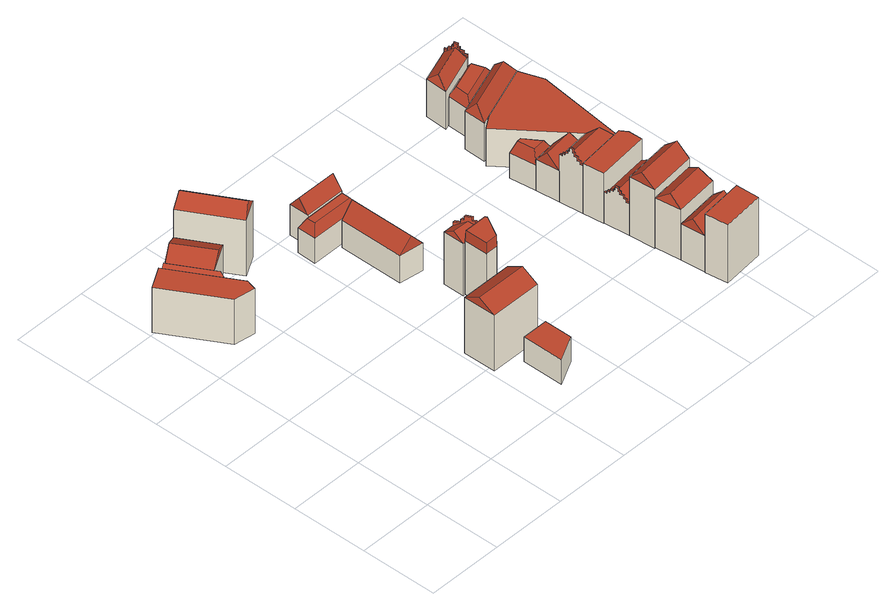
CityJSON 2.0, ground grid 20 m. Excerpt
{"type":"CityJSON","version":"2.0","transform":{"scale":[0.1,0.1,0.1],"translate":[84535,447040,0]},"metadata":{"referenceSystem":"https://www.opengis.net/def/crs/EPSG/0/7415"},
"CityObjects":{
"building1":{"type":"Building","geometry":[{"type":"Solid","lod":"2","boundaries":[[[[0,1,2,3,4]],[[5,6,7,8,9]],[[2,1,9,8]],[[4,3,7,6]],[[1,0,5,9]],[[3,2,8,7]],[[0,4,6,5]]]],"semantics":{"surfaces":[{"type":"GroundSurface"},{"type":"RoofSurface"},{"type":"WallSurface"}],"values":[[0,1,2,2,2,2,2]]}}]},
"building2":{"type":"Building","geometry":[{"type":"Solid","lod":"2","boundaries":[[[[10,11,12,13]],[[13,12,14,15]],[[11,10,16,17]],[[12,11,17,14]],[[10,13,15,16]],[[16,15,18,19]],[[15,14,18]],[[14,17,19,18]],[[17,16,19]]]],"semantics":{"surfaces":[{"type":"GroundSurface"},{"type":"WallSurface"},{"type":"RoofSurface"}],"values":[[0,1,1,1,1,2,2,2,2]]}}]},
"building3":{"type":"Building","geometry":[{"type":"Solid","lod":"2","boundaries":[[[[20,21,22,23]],[[22,21,24,25]],[[20,23,26,27]],[[23,22,25,26]],[[21,20,27,24]],[[27,26,28,29]],[[26,25,28]],[[25,24,29,28]],[[24,27,29]]]],"semantics":{"surfaces":[{"type":"GroundSurface"},{"type":"WallSurface"},{"type":"RoofSurface"}],"values":[[0,1,1,1,1,2,2,2,2]]}}]},
"building4":{"type":"Building","geometry":[{"type":"Solid","lod":"2","boundaries":[[[[30,31,32,33]],[[33,32,34,35]],[[31,30,36,37]],[[32,31,37,34]],[[30,33,35,36]],[[36,35,38,39]],[[35,34,38]],[[34,37,39,38]],[[37,36,39]]]],"semantics":{"surfaces":[{"type":"GroundSurface"},{"type":"WallSurface"},{"type":"RoofSurface"}],"values":[[0,1,1,1,1,2,2,2,2]]}}]},
"building5":{"type":"Building","geometry":[{"type":"Solid","lod":"2","boundaries":[[[[40,41,42,43]],[[44,45,46,47]],[[42,41,47,46]],[[40,43,45,44]],[[43,42,46,45]],[[41,40,44,47]]]],"semantics":{"surfaces":[{"type":"GroundSurface"},{"type":"RoofSurface"},{"type":"WallSurface"}],"values":[[0,1,2,2,2,2]]}}]},
"building6":{"type":"Building","geometry":[{"type":"Solid","lod":"2","boundaries":[[[[48,49,50,51]],[[50,49,52,53]],[[48,51,54,55]],[[51,50,53,54]],[[49,48,55,52]],[[55,54,56,57]],[[54,53,56]],[[53,52,57,56]],[[52,55,57]]]],"semantics":{"surfaces":[{"type":"GroundSurface"},{"type":"WallSurface"},{"type":"RoofSurface"}],"values":[[0,1,1,1,1,2,2,2,2]]}}]},
"building7":{"type":"Building","geometry":[{"type":"Solid","lod":"2","boundaries":[[[[58,59,60,61,62]],[[60,59,63,64]],[[62,61,65,66]],[[59,58,67,63]],[[61,60,64,65]],[[58,62,66,67]],[[63,67,68,69]],[[67,66,70,68]],[[66,65,71,70]],[[65,64,72,71]],[[64,63,69,72]],[[68,70,71,72,69]]]],"semantics":{"surfaces":[{"type":"GroundSurface"},{"type":"WallSurface"},{"type":"RoofSurface"}],"values":[[0,1,1,1,1,1,2,2,2,2,2,2]]}}]},
"building8":{"type":"Building","geometry":[{"type":"Solid","lod":"2","boundaries":[[[[73,74,75,76]],[[75,74,77,78]],[[73,76,79,80]],[[76,75,78,79]],[[74,73,80,77]],[[77,80,81,82]],[[80,79,83,81]],[[79,78,84,83]],[[78,77,82,84]],[[81,83,84,82]]]],"semantics":{"surfaces":[{"type":"GroundSurface"},{"type":"WallSurface"},{"type":"RoofSurface"}],"values":[[0,1,1,1,1,2,2,2,2,2]]}}]},
"building9":{"type":"Building","geometry":[{"type":"Solid","lod":"2","boundaries":[[[[85,86,87,88]],[[87,86,89,90]],[[85,88,91,92]],[[88,87,90,91]],[[86,85,92,89]],[[92,91,93]],[[91,90,94,93]],[[90,89,94]],[[89,92,93,94]]]],"semantics":{"surfaces":[{"type":"GroundSurface"},{"type":"WallSurface"},{"type":"RoofSurface"}],"values":[[0,1,1,1,1,2,2,2,2]]}}]},
"building10":{"type":"Building","geometry":[{"type":"Solid","lod":"2","boundaries":[[[[95,96,97,98]],[[97,96,99,100]],[[95,98,101,102]],[[96,95,102,99]],[[102,101,103,104]],[[100,99,104,103]],[[99,102,104]],[[103,101,105,106,107,108,109,110,111,112,113,114,100]],[[115,116,117,118,119,120,121,122,123,124,125,126,127,128]],[[110,109,121,120]],[[111,110,120,119]],[[97,100,115,128]],[[112,111,119,118]],[[98,97,128,127]],[[105,101,126,125]],[[101,98,127,126]],[[113,112,118,117]],[[106,105,125,124]],[[114,113,117,116]],[[107,106,124,123]],[[100,114,116,115]],[[108,107,123,122]],[[109,108,122,121]]]],"semantics":{"surfaces":[{"type":"GroundSurface"},{"type":"WallSurface"},{"type":"RoofSurface"}],"values":[[0,1,1,1,2,2,2,2,1,2,2,1,2,0,2,1,2,2,2,2,2,2,2]]}}]},
"building11":{"type":"Building","geometry":[{"type":"Solid","lod":"2","boundaries":[[[[129,130,131,132]],[[132,131,133,134]],[[130,129,135,136]],[[131,130,136,133]],[[129,132,134,135]],[[135,134,137,138]],[[134,133,137]],[[133,136,138,137]],[[136,135,138]]]],"semantics":{"surfaces":[{"type":"GroundSurface"},{"type":"WallSurface"},{"type":"RoofSurface"}],"values":[[0,1,1,1,1,2,2,2,2]]}}]},
"building12":{"type":"Building","geometry":[{"type":"Solid","lod":"2","boundaries":[[[[139,140,141,142]],[[143,144,145,146]],[[141,140,146,145]],[[139,142,144,143]],[[142,141,145,144]],[[140,139,143,146]]]],"semantics":{"surfaces":[{"type":"GroundSurface"},{"type":"RoofSurface"},{"type":"WallSurface"}],"values":[[0,1,2,2,2,2]]}}]},
"building13":{"type":"Building","geometry":[{"type":"Solid","lod":"2","boundaries":[[[[147,148,149,150]],[[149,148,151,152]],[[147,150,153,154]],[[150,149,152,153]],[[148,147,154,151]],[[154,153,155,156]],[[153,152,155]],[[152,151,156,155]],[[151,154,156]]]],"semantics":{"surfaces":[{"type":"GroundSurface"},{"type":"WallSurface"},{"type":"RoofSurface"}],"values":[[0,1,1,1,1,2,2,2,2]]}}]},
"building14":{"type":"Building","geometry":[{"type":"Solid","lod":"2","boundaries":[[[[148,157,158,149]],[[158,157,159,160]],[[148,149,161,162]],[[149,158,160,161]],[[157,148,162,159]],[[162,161,163,164]],[[161,160,163]],[[160,159,164,163]],[[159,162,164]]]],"semantics":{"surfaces":[{"type":"GroundSurface"},{"type":"WallSurface"},{"type":"RoofSurface"}],"values":[[0,1,1,1,1,2,2,2,2]]}}]},
"building15":{"type":"Building","geometry":[{"type":"Solid","lod":"2","boundaries":[[[[165,166,167,168]],[[167,166,169,170]],[[165,168,171,172]],[[168,167,170,171]],[[166,165,172,169]],[[172,171,173,174]],[[171,170,173]],[[170,169,174,173]],[[169,172,174]]]],"semantics":{"surfaces":[{"type":"GroundSurface"},{"type":"WallSurface"},{"type":"RoofSurface"}],"values":[[0,1,1,1,1,2,2,2,2]]}}]},
"building16":{"type":"Building","geometry":[{"type":"Solid","lod":"2","boundaries":[[[[175,176,177,178]],[[177,176,179,180]],[[175,178,181,182]],[[178,177,180,181]],[[182,181,183,184]],[[181,180,183]],[[180,179,184,183]],[[184,179,185,186,187,188,189,190,191,192,193,194,195,196,197,198,199,200,201,202,182]],[[203,204,205,206,207,208,209,210,211,212,213,214,215,216,217,218,219,220,221,222,223,224]],[[190,189,217,216]],[[176,175,224,223]],[[198,197,209,208]],[[179,176,223,222]],[[191,190,216,215]],[[199,198,208,207]],[[192,191,215,214]],[[185,179,222,221]],[[200,199,207,206]],[[193,192,214,213]],[[186,185,221,220]],[[201,200,206,205]],[[175,182,203,224]],[[194,193,213,212]],[[187,186,220,219]],[[202,201,205,204]],[[195,194,212,211]],[[188,187,219,218]],[[182,202,204,203]],[[196,195,211,210]],[[189,188,218,217]],[[197,196,210,209]]]],"semantics":{"surfaces":[{"type":"GroundSurface"},{"type":"WallSurface"},{"type":"RoofSurface"}],"values":[[0,1,1,1,2,2,2,2,1,2,0,2,1,2,2,2,2,2,2,2,2,1,2,2,2,2,2,2,2,2,2]]}}]},
"building17":{"type":"Building","geometry":[{"type":"Solid","lod":"2","boundaries":[[[[225,226,227,228]],[[227,226,229,230]],[[225,228,231,232]],[[228,227,230,231]],[[226,225,232,229]],[[229,232,233,234]],[[232,231,235,233]],[[231,230,236,235]],[[230,229,234,236]],[[233,235,236,234]]]],"semantics":{"surfaces":[{"type":"GroundSurface"},{"type":"WallSurface"},{"type":"RoofSurface"}],"values":[[0,1,1,1,1,2,2,2,2,2]]}}]},
"building18":{"type":"Building","geometry":[{"type":"Solid","lod":"2","boundaries":[[[[237,238,239,240,241]],[[242,243,244,245,246]],[[240,239,245,244]],[[237,241,243,242]],[[239,238,246,245]],[[241,240,244,243]],[[238,237,242,246]]]],"semantics":{"surfaces":[{"type":"GroundSurface"},{"type":"RoofSurface"},{"type":"WallSurface"}],"values":[[0,1,2,2,2,2,2]]}}]},
"building19":{"type":"Building","geometry":[{"type":"Solid","lod":"2","boundaries":[[[[247,225,248,249]],[[248,225,250,251]],[[247,249,252,253]],[[249,248,251,252]],[[225,247,253,250]],[[253,252,254,255]],[[252,251,254]],[[251,250,255,254]],[[250,253,255]]]],"semantics":{"surfaces":[{"type":"GroundSurface"},{"type":"WallSurface"},{"type":"RoofSurface"}],"values":[[0,1,1,1,1,2,2,2,2]]}}]},
"building20":{"type":"Building","geometry":[{"type":"Solid","lod":"2","boundaries":[[[[256,257,258,259]],[[258,257,260,261]],[[256,259,262,263]],[[259,258,261,262]],[[263,262,264,265]],[[262,261,264]],[[261,260,265,264]],[[265,260,266,267,268,269,270,271,272,273,274,275,276,277,278,279,280,281,282,283,263]],[[284,285,286,287,288,289,290,291,292,293,294,295,296,297,298,299,300,301,302,303,247,238]],[[271,270,298,297]],[[257,256,238,247]],[[279,278,290,289]],[[260,257,247,303]],[[272,271,297,296]],[[280,279,289,288]],[[273,272,296,295]],[[266,260,303,302]],[[281,280,288,287]],[[274,273,295,294]],[[267,266,302,301]],[[282,281,287,286]],[[256,263,284,238]],[[275,274,294,293]],[[268,267,301,300]],[[283,282,286,285]],[[276,275,293,292]],[[269,268,300,299]],[[263,283,285,284]],[[277,276,292,291]],[[270,269,299,298]],[[278,277,291,290]]]],"semantics":{"surfaces":[{"type":"GroundSurface"},{"type":"WallSurface"},{"type":"RoofSurface"}],"values":[[0,1,1,1,2,2,2,2,1,2,0,2,1,2,2,2,2,2,2,2,2,1,2,2,2,2,2,2,2,2,2]]}}]},
"building21":{"type":"Building","geometry":[{"type":"Solid","lod":"2","boundaries":[[[[304,305,306,307,308]],[[309,310,311,312,313]],[[307,306,312,311]],[[304,308,310,309]],[[306,305,313,312]],[[308,307,311,310]],[[305,304,309,313]]]],"semantics":{"surfaces":[{"type":"GroundSurface"},{"type":"RoofSurface"},{"type":"WallSurface"}],"values":[[0,1,2,2,2,2,2]]}}]},
"building22":{"type":"Building","geometry":[{"type":"Solid","lod":"2","boundaries":[[[[314,315,316,317]],[[316,315,318,319]],[[314,317,320,321]],[[317,316,319,320]],[[315,314,321,318]],[[321,320,322,323]],[[320,319,322]],[[319,318,323,322]],[[318,321,323]]]],"semantics":{"surfaces":[{"type":"GroundSurface"},{"type":"WallSurface"},{"type":"RoofSurface"}],"values":[[0,1,1,1,1,2,2,2,2]]}}]},
"building23":{"type":"Building","geometry":[{"type":"Solid","lod":"2","boundaries":[[[[324,325,326,327]],[[326,325,328,329]],[[324,327,330,331]],[[327,326,329,330]],[[325,324,331,328]],[[328,331,332,333]],[[331,330,334,332]],[[330,329,335,334]],[[329,328,333,335]],[[332,334,335,333]]]],"semantics":{"surfaces":[{"type":"GroundSurface"},{"type":"WallSurface"},{"type":"RoofSurface"}],"values":[[0,1,1,1,1,2,2,2,2,2]]}}]},
"building24":{"type":"Building","geometry":[{"type":"Solid","lod":"2","boundaries":[[[[336,337,338,339]],[[338,337,340,341]],[[336,339,342,343]],[[339,338,341,342]],[[343,342,344,345]],[[342,341,344]],[[341,340,345,344]],[[345,340,346,347,348,349,350,351,352,353,354,355,356,357,358,359,343]],[[360,361,362,363,364,365,366,367,368,369,370,371,372,373,374,375,376,377]],[[351,350,370,369]],[[337,336,377,376]],[[359,358,362,361]],[[340,337,376,375]],[[352,351,369,368]],[[343,359,361,360]],[[353,352,368,367]],[[346,340,375,374]],[[354,353,367,366]],[[347,346,374,373]],[[336,343,360,377]],[[355,354,366,365]],[[348,347,373,372]],[[356,355,365,364]],[[349,348,372,371]],[[357,356,364,363]],[[350,349,371,370]],[[358,357,363,362]]]],"semantics":{"surfaces":[{"type":"GroundSurface"},{"type":"WallSurface"},{"type":"RoofSurface"}],"values":[[0,1,1,1,2,2,2,2,1,2,0,2,1,2,2,2,2,2,2,1,2,2,2,2,2,2,2]]}}]}
},
"vertices":[
[6,803,7],[62,835,7],[159,667,7],[152,639,7],[97,647,7],[6,803,135],[97,647,135],[152,639,135],[159,667,135],[62,835,135],
[62,835,9],[114,865,9],[166,775,9],[145,691,9],[166,775,92],[145,691,92],[62,835,92],[114,865,92],[152,739,124],[90,846,124],
[246,817,8],[168,772,8],[114,865,8],[192,911,8],[168,772,91],[114,865,91],[192,911,91],[246,817,91],[153,888,115],[207,794,115],
[327,805,11],[272,773,11],[192,911,11],[248,943,11],[192,911,170],[248,943,170],[327,805,170],[272,773,170],[222,923,197],[297,793,197],
[477,51,2],[477,160,2],[545,160,2],[545,87,2],[477,51,72],[545,87,72],[545,160,72],[477,160,72],
[410,183,5],[410,270,5],[545,270,5],[545,183,5],[410,270,163],[545,270,163],[545,183,163],[410,183,163],[545,227,189],[410,227,189],
[550,336,5],[550,397,5],[613,397,5],[616,392,5],[583,336,5],[550,397,155],[613,397,155],[616,392,155],[583,336,155],[550,336,155],[551,337,185],[551,396,185],[583,337,185],[614,392,185],[612,396,185],
[407,699,4],[407,749,4],[545,749,4],[545,699,4],[407,749,74],[545,749,74],[545,699,74],[407,699,74],[421,713,101],[421,735,101],[531,713,101],[531,735,101],
[482,523,4],[482,691,4],[545,691,4],[545,514,4],[482,691,82],[545,691,82],[545,514,82],[482,523,82],[514,519,120],[514,691,120],
[545,397,2],[545,454,2],[574,454,2],[607,397,2],[545,454,150],[574,454,150],[607,397,150],[545,397,150],[590,426,168],[547,426,168],[607,397,160],[599,412,160],[599,412,170],[595,419,170],[595,419,180],[586,433,180],[586,433,170],[582,440,170],[582,440,160],[574,454,160],[580,454,150],[580,454,160],[588,440,160],[588,440,170],[592,433,170],[592,433,180],[600,419,180],[600,419,170],[604,412,170],[604,412,160],[613,397,160],[613,397,150],[613,397,2],[580,454,2],
[438,749,3],[438,800,3],[545,800,3],[545,749,3],[545,800,90],[545,749,90],[438,749,90],[438,800,90],[545,775,124],[438,775,124],
[955,10,3],[948,69,3],[1061,82,3],[1064,22,3],[955,10,169],[1064,22,169],[1061,82,169],[948,69,169],
[948,69,4],[941,133,4],[1056,146,4],[1059,82,4],[941,133,107],[1056,146,107],[1059,82,107],[948,69,107],[1057,114,137],[945,101,137],
[933,200,4],[1052,214,4],[933,200,146],[1052,214,146],[1056,146,146],[941,133,146],[1046,179,171],[945,167,171],
[933,200,2],[926,268,2],[1052,282,2],[1056,214,2],[926,268,169],[1052,282,169],[1056,214,169],[933,200,169],[1054,248,200],[929,234,200],
[931,268,3],[923,335,3],[1052,350,3],[1055,283,3],[923,335,85],[1052,350,85],[1055,283,85],[931,268,85],[1047,316,111],[927,302,111],[923,335,92],[924,327,92],[924,327,99],[925,318,99],[925,318,106],[926,310,106],[926,310,113],[926,306,113],[926,306,122],[927,298,122],[927,298,113],[928,293,113],[928,293,106],[929,285,106],[929,285,99],[930,277,99],[930,277,92],[931,268,92],[926,268,85],[926,268,92],[925,276,92],[925,276,99],[924,285,99],[924,285,106],[923,293,106],[923,293,113],[922,297,113],[922,297,122],[921,305,122],[921,305,113],[921,309,113],[921,309,106],[920,318,106],[920,318,99],[919,326,99],[919,326,92],[918,334,92],[918,334,85],[918,334,3],[926,268,3],
[898,512,2],[890,581,2],[920,584,2],[962,520,2],[890,581,73],[920,584,73],[962,520,73],[898,512,73],[908,526,105],[903,570,105],[942,529,105],[914,571,105],
[918,334,2],[912,389,2],[1041,404,2],[1053,386,2],[1055,350,2],[918,334,144],[1055,350,144],[1053,386,144],[1041,404,144],[912,389,144],
[905,451,2],[961,520,2],[1000,462,2],[898,512,90],[961,520,90],[1000,462,90],[905,451,90],[980,491,126],[901,481,126],
[917,390,2],[910,451,2],[999,461,2],[1037,403,2],[910,451,129],[999,461,129],[1037,403,129],[917,390,129],[1009,431,158],[913,420,158],[910,451,137],[911,444,137],[911,444,144],[911,436,144],[911,436,152],[912,428,152],[912,428,160],[913,424,160],[913,424,169],[914,417,169],[914,417,160],[914,413,160],[914,413,152],[915,405,152],[915,405,144],[916,397,144],[916,397,137],[917,390,137],[912,389,129],[912,389,137],[911,397,137],[911,397,144],[910,404,144],[910,404,152],[909,412,152],[909,412,160],[909,416,160],[909,416,169],[908,424,169],[908,424,160],[907,428,160],[907,428,152],[906,435,152],[906,435,144],[906,443,144],[906,443,137],[905,451,137],[905,451,129],
[1057,422,3],[883,643,3],[917,665,3],[1063,718,3],[1085,657,3],[1057,422,110],[1085,657,110],[1063,718,110],[917,665,110],[883,643,110],
[1045,767,2],[1063,718,2],[892,656,2],[894,713,2],[1063,718,111],[892,656,111],[894,713,111],[1045,767,111],[905,689,139],[1042,738,139],
[1025,825,3],[1045,767,3],[923,724,3],[925,789,3],[1045,767,85],[923,724,85],[925,789,85],[1025,825,85],[1016,807,109],[1027,776,109],[939,779,109],[937,744,109],
[1002,874,4],[1020,823,4],[911,784,4],[913,842,4],[1020,823,111],[911,784,111],[913,842,111],[1002,874,111],[923,817,133],[1011,849,133],[1020,823,119],[1017,832,119],[1017,832,127],[1014,840,127],[1014,840,135],[1012,844,135],[1012,844,144],[1009,853,144],[1009,853,135],[1008,857,135],[1008,857,127],[1005,866,127],[1005,866,119],[1002,874,119],[1007,876,111],[1007,876,119],[1010,867,119],[1010,867,127],[1013,859,127],[1013,859,135],[1014,855,135],[1014,855,144],[1017,846,144],[1017,846,135],[1019,842,135],[1019,842,127],[1022,833,127],[1022,833,119],[1025,825,119],[1025,825,111],[1025,825,4],[1007,876,4]
]}
